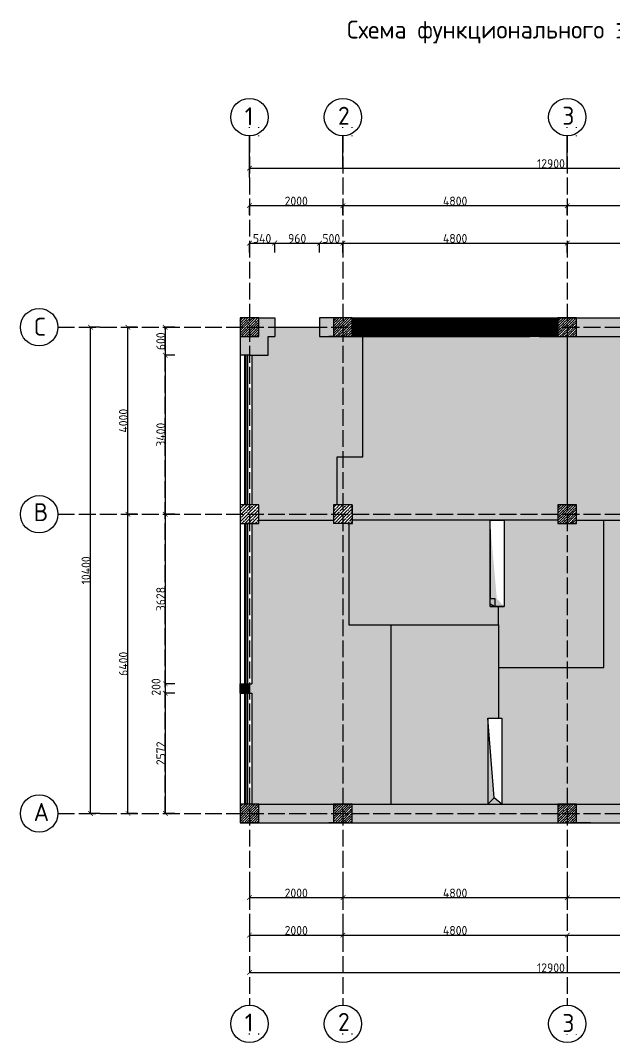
# Model space of a CAD drawing. Header units: millimetres. Extents: x -178199094 to 13669908, y -30538122 to 6091408.
# Drawn here: x 6837757 to 6850468, y 358530 to 380391 of the extents above; entities that cross this region are included whole.
import ezdxf

# ---------------------------------------------------------------- set-up
doc = ezdxf.new("R2010")
doc.units = ezdxf.units.MM
doc.linetypes.add('ACAD_ISO02W100', pattern=[15, 12, -3])
doc.layers.add('Plan 1', color=7, linetype='Continuous')
doc.styles.add('gost', font='GOST Common.ttf')
doc.dimstyles.new('GOST', dxfattribs={"dimtxt": 190, "dimasz": 100, "dimexe": 0.18, "dimexo": 0.06, "dimgap": 3, "dimtad": 1, "dimdec": 0, "dimzin": 0, "dimdsep": 46, "dimtxsty": 'gost', "dimblk": 'ARCHTICK', "dimcen": 0.09, "dimclrt": 256, "dimadec": 0, "dimazin": 0, "dimtfac": 1, "dimtdec": 0, "dimtofl": 0, "dimtmove": 0, "dimatfit": 3, "dimldrblk": 'ARCHTICK', "dimfxl": 200, "dimfxlon": 1, "dimtolj": 1, "dimtzin": 0, "dimarcsym": 0})
pattern_1 = [(45, (6789982.69, 350428.76), (-70.71068, 70.71068), []), (45, (6790053.4, 350428.76), (-70.71068, 70.71068), [125, -25, 0, -25])]

# ---------------------------------------------------------------- blocks, each defined once
blk = doc.blocks.new('_ArchTick')
at = {"color": 0, "linetype": 'ByBlock', "const_width": 0.15}
blk.add_lwpolyline([(-0.5, -0.5), (0.5, 0.5)], dxfattribs=at)
blk = doc.blocks.new('*D369')
at = {"color": 0, "lineweight": -2, "transparency": 16777216}
for p, q in [((6842657, 375430), (6842657, 375630)), ((6842657, 375630), (6843197, 375630)), ((6843197, 375430), (6843197, 375630))]:
    blk.add_line(p, q, dxfattribs=at)
at = {"layer": 'Defpoints', "color": 0, "transparency": 16777216}
for p in [(6843197, 375630), (6842657, 373830), (6843197, 373898)]:
    blk.add_point(p, dxfattribs=at)
at = {"color": 0, "lineweight": -2, "transparency": 16777216, "xscale": 100, "yscale": 100, "zscale": 100, "rotation": 180}
blk.add_blockref('_ArchTick', (6842657, 375630), dxfattribs=at)
at = {"color": 0, "lineweight": -2, "transparency": 16777216, "xscale": 100, "yscale": 100, "zscale": 100}
blk.add_blockref('_ArchTick', (6843197, 375630), dxfattribs=at)
at = {"transparency": 16777216, "insert": (6842927, 375728), "char_height": 190, "attachment_point": 5, "style": 'gost'}
blk.add_mtext('\\A1;540', dxfattribs=at)
blk = doc.blocks.new('*D370')
at = {"color": 0, "lineweight": -2, "transparency": 16777216}
for p, q in [((6843197, 375430), (6843197, 375630)), ((6843197, 375630), (6844157, 375630)), ((6844157, 375430), (6844157, 375630))]:
    blk.add_line(p, q, dxfattribs=at)
at = {"layer": 'Defpoints', "color": 0, "transparency": 16777216}
for p in [(6844157, 375630), (6843197, 373898), (6844157, 374030)]:
    blk.add_point(p, dxfattribs=at)
at = {"color": 0, "lineweight": -2, "transparency": 16777216, "xscale": 100, "yscale": 100, "zscale": 100, "rotation": 180}
blk.add_blockref('_ArchTick', (6843197, 375630), dxfattribs=at)
at = {"color": 0, "lineweight": -2, "transparency": 16777216, "xscale": 100, "yscale": 100, "zscale": 100}
blk.add_blockref('_ArchTick', (6844157, 375630), dxfattribs=at)
at = {"transparency": 16777216, "insert": (6843677, 375728), "char_height": 190, "attachment_point": 5, "style": 'gost'}
blk.add_mtext('\\A1;960', dxfattribs=at)
blk = doc.blocks.new('*D371')
at = {"color": 0, "lineweight": -2, "transparency": 16777216}
for p, q in [((6844157, 375430), (6844157, 375630)), ((6844157, 375630), (6844657, 375630)), ((6844657, 375430), (6844657, 375630))]:
    blk.add_line(p, q, dxfattribs=at)
at = {"layer": 'Defpoints', "color": 0, "transparency": 16777216}
for p in [(6844657, 375630), (6844157, 374030), (6844657, 373830)]:
    blk.add_point(p, dxfattribs=at)
at = {"color": 0, "lineweight": -2, "transparency": 16777216, "xscale": 100, "yscale": 100, "zscale": 100, "rotation": 180}
blk.add_blockref('_ArchTick', (6844157, 375630), dxfattribs=at)
at = {"color": 0, "lineweight": -2, "transparency": 16777216, "xscale": 100, "yscale": 100, "zscale": 100}
blk.add_blockref('_ArchTick', (6844657, 375630), dxfattribs=at)
at = {"transparency": 16777216, "insert": (6844407, 375728), "char_height": 190, "attachment_point": 5, "style": 'gost'}
blk.add_mtext('\\A1;500', dxfattribs=at)
blk = doc.blocks.new('*D372')
at = {"color": 0, "lineweight": -2, "transparency": 16777216}
for p, q in [((6844657, 375430), (6844657, 375630)), ((6844657, 375630), (6849456, 375630)), ((6849456, 375430), (6849456, 375630))]:
    blk.add_line(p, q, dxfattribs=at)
at = {"layer": 'Defpoints', "color": 0, "transparency": 16777216}
for p in [(6849456, 375630), (6844657, 373830), (6849456, 373830)]:
    blk.add_point(p, dxfattribs=at)
at = {"color": 0, "lineweight": -2, "transparency": 16777216, "xscale": 100, "yscale": 100, "zscale": 100, "rotation": 180}
blk.add_blockref('_ArchTick', (6844657, 375630), dxfattribs=at)
at = {"color": 0, "lineweight": -2, "transparency": 16777216, "xscale": 100, "yscale": 100, "zscale": 100}
blk.add_blockref('_ArchTick', (6849456, 375630), dxfattribs=at)
at = {"transparency": 16777216, "insert": (6847057, 375728), "char_height": 190, "attachment_point": 5, "style": 'gost'}
blk.add_mtext('\\A1;4800', dxfattribs=at)
blk = doc.blocks.new('*D373')
at = {"color": 0, "lineweight": -2, "transparency": 16777216}
for p, q in [((6849456, 375430), (6849456, 375630)), ((6849456, 375630), (6853456, 375630)), ((6853456, 375430), (6853456, 375630))]:
    blk.add_line(p, q, dxfattribs=at)
at = {"layer": 'Defpoints', "color": 0, "transparency": 16777216}
for p in [(6853456, 375630), (6849456, 373830), (6853456, 373830)]:
    blk.add_point(p, dxfattribs=at)
at = {"color": 0, "lineweight": -2, "transparency": 16777216, "xscale": 100, "yscale": 100, "zscale": 100, "rotation": 180}
blk.add_blockref('_ArchTick', (6849456, 375630), dxfattribs=at)
at = {"color": 0, "lineweight": -2, "transparency": 16777216, "xscale": 100, "yscale": 100, "zscale": 100}
blk.add_blockref('_ArchTick', (6853456, 375630), dxfattribs=at)
at = {"transparency": 16777216, "insert": (6851456, 375728), "char_height": 190, "attachment_point": 5, "style": 'gost'}
blk.add_mtext('\\A1;4000', dxfattribs=at)
blk = doc.blocks.new('*D352')
at = {"color": 0, "lineweight": -2, "transparency": 16777216}
for p, q in [((6842657, 376230), (6842657, 376430)), ((6842657, 376430), (6844657, 376430)), ((6844657, 376230), (6844657, 376430))]:
    blk.add_line(p, q, dxfattribs=at)
at = {"layer": 'Defpoints', "color": 0, "transparency": 16777216}
for p in [(6844657, 376430), (6842657, 373830), (6844657, 373830)]:
    blk.add_point(p, dxfattribs=at)
at = {"color": 0, "lineweight": -2, "transparency": 16777216, "xscale": 100, "yscale": 100, "zscale": 100, "rotation": 180}
blk.add_blockref('_ArchTick', (6842657, 376430), dxfattribs=at)
at = {"color": 0, "lineweight": -2, "transparency": 16777216, "xscale": 100, "yscale": 100, "zscale": 100}
blk.add_blockref('_ArchTick', (6844657, 376430), dxfattribs=at)
at = {"transparency": 16777216, "insert": (6843657, 376528), "char_height": 190, "attachment_point": 5, "style": 'gost'}
blk.add_mtext('\\A1;2000', dxfattribs=at)
blk = doc.blocks.new('*D353')
at = {"color": 0, "lineweight": -2, "transparency": 16777216}
for p, q in [((6844657, 376230), (6844657, 376430)), ((6844657, 376430), (6849456, 376430)), ((6849456, 376230), (6849456, 376430))]:
    blk.add_line(p, q, dxfattribs=at)
at = {"layer": 'Defpoints', "color": 0, "transparency": 16777216}
for p in [(6849456, 376430), (6844657, 373830), (6849456, 373830)]:
    blk.add_point(p, dxfattribs=at)
at = {"color": 0, "lineweight": -2, "transparency": 16777216, "xscale": 100, "yscale": 100, "zscale": 100, "rotation": 180}
blk.add_blockref('_ArchTick', (6844657, 376430), dxfattribs=at)
at = {"color": 0, "lineweight": -2, "transparency": 16777216, "xscale": 100, "yscale": 100, "zscale": 100}
blk.add_blockref('_ArchTick', (6849456, 376430), dxfattribs=at)
at = {"transparency": 16777216, "insert": (6847057, 376528), "char_height": 190, "attachment_point": 5, "style": 'gost'}
blk.add_mtext('\\A1;4800', dxfattribs=at)
blk = doc.blocks.new('*D354')
at = {"color": 0, "lineweight": -2, "transparency": 16777216}
for p, q in [((6849456, 376230), (6849456, 376430)), ((6849456, 376430), (6853456, 376430)), ((6853456, 376230), (6853456, 376430))]:
    blk.add_line(p, q, dxfattribs=at)
at = {"layer": 'Defpoints', "color": 0, "transparency": 16777216}
for p in [(6853456, 376430), (6849456, 373830), (6853456, 373830)]:
    blk.add_point(p, dxfattribs=at)
at = {"color": 0, "lineweight": -2, "transparency": 16777216, "xscale": 100, "yscale": 100, "zscale": 100, "rotation": 180}
blk.add_blockref('_ArchTick', (6849456, 376430), dxfattribs=at)
at = {"color": 0, "lineweight": -2, "transparency": 16777216, "xscale": 100, "yscale": 100, "zscale": 100}
blk.add_blockref('_ArchTick', (6853456, 376430), dxfattribs=at)
at = {"transparency": 16777216, "insert": (6851456, 376528), "char_height": 190, "attachment_point": 5, "style": 'gost'}
blk.add_mtext('\\A1;4000', dxfattribs=at)
blk = doc.blocks.new('*D356')
at = {"color": 0, "lineweight": -2, "transparency": 16777216}
for p, q in [((6842657, 377030), (6842657, 377230)), ((6842657, 377230), (6855556, 377230)), ((6855556, 377030), (6855556, 377230))]:
    blk.add_line(p, q, dxfattribs=at)
at = {"layer": 'Defpoints', "color": 0, "transparency": 16777216}
for p in [(6855556, 377230), (6842657, 373830), (6855556, 373830)]:
    blk.add_point(p, dxfattribs=at)
at = {"color": 0, "lineweight": -2, "transparency": 16777216, "xscale": 100, "yscale": 100, "zscale": 100, "rotation": 180}
blk.add_blockref('_ArchTick', (6842657, 377230), dxfattribs=at)
at = {"color": 0, "lineweight": -2, "transparency": 16777216, "xscale": 100, "yscale": 100, "zscale": 100}
blk.add_blockref('_ArchTick', (6855556, 377230), dxfattribs=at)
at = {"transparency": 16777216, "insert": (6849107, 377328), "char_height": 190, "attachment_point": 5, "style": 'gost'}
blk.add_mtext('\\A1;12900', dxfattribs=at)
blk = doc.blocks.new('*D357')
at = {"color": 0, "lineweight": -2, "transparency": 16777216}
for p, q in [((6841057, 366002), (6840856, 366002)), ((6840857, 363430), (6840857, 366002)), ((6841057, 363430), (6840856, 363430))]:
    blk.add_line(p, q, dxfattribs=at)
at = {"layer": 'Defpoints', "color": 0, "transparency": 16777216}
for p in [(6840857, 366002), (6842707, 366002), (6842657, 363430)]:
    blk.add_point(p, dxfattribs=at)
at = {"color": 0, "lineweight": -2, "transparency": 16777216, "xscale": 100, "yscale": 100, "zscale": 100}
for p, rotation in [((6840857, 366002), 90), ((6840857, 363430), 270)]:
    blk.add_blockref('_ArchTick', p, dxfattribs=dict(at, rotation=rotation))
at = {"transparency": 16777216, "insert": (6840759, 364716), "char_height": 190, "attachment_point": 5, "rotation": 90, "style": 'gost'}
blk.add_mtext('\\A1;2572', dxfattribs=at)
blk = doc.blocks.new('*D342')
at = {"color": 0, "lineweight": -2, "transparency": 16777216}
for p, q in [((6841057, 366202), (6840856, 366202)), ((6840857, 366002), (6840857, 366202)), ((6841057, 366002), (6840856, 366002))]:
    blk.add_line(p, q, dxfattribs=at)
at = {"layer": 'Defpoints', "color": 0, "transparency": 16777216}
for p in [(6840857, 366202), (6842707, 366202), (6842707, 366002)]:
    blk.add_point(p, dxfattribs=at)
at = {"color": 0, "lineweight": -2, "transparency": 16777216, "xscale": 100, "yscale": 100, "zscale": 100}
for p, rotation in [((6840857, 366202), 90), ((6840857, 366002), 270)]:
    blk.add_blockref('_ArchTick', p, dxfattribs=dict(at, rotation=rotation))
at = {"transparency": 16777216, "insert": (6840659, 366135), "char_height": 190, "attachment_point": 5, "rotation": 90, "style": 'gost'}
blk.add_mtext('\\A1;200', dxfattribs=at)
blk = doc.blocks.new('*D343')
at = {"color": 0, "lineweight": -2, "transparency": 16777216}
for p, q in [((6841057, 373830), (6840856, 373830)), ((6840857, 373230), (6840857, 373830)), ((6841057, 373230), (6840856, 373230))]:
    blk.add_line(p, q, dxfattribs=at)
at = {"layer": 'Defpoints', "color": 0, "transparency": 16777216}
for p in [(6840857, 373830), (6842657, 373830), (6842457, 373230)]:
    blk.add_point(p, dxfattribs=at)
at = {"color": 0, "lineweight": -2, "transparency": 16777216, "xscale": 100, "yscale": 100, "zscale": 100}
for p, rotation in [((6840857, 373830), 90), ((6840857, 373230), 270)]:
    blk.add_blockref('_ArchTick', p, dxfattribs=dict(at, rotation=rotation))
at = {"transparency": 16777216, "insert": (6840759, 373530), "char_height": 190, "attachment_point": 5, "rotation": 90, "style": 'gost'}
blk.add_mtext('\\A1;600', dxfattribs=at)
blk = doc.blocks.new('*D344')
at = {"color": 0, "lineweight": -2, "transparency": 16777216}
for p, q in [((6839457, 373830), (6839256, 373830)), ((6839257, 363430), (6839257, 373830)), ((6839457, 363430), (6839256, 363430))]:
    blk.add_line(p, q, dxfattribs=at)
at = {"layer": 'Defpoints', "color": 0, "transparency": 16777216}
for p in [(6839257, 373830), (6842657, 373830), (6842657, 363430)]:
    blk.add_point(p, dxfattribs=at)
at = {"color": 0, "lineweight": -2, "transparency": 16777216, "xscale": 100, "yscale": 100, "zscale": 100}
for p, rotation in [((6839257, 373830), 90), ((6839257, 363430), 270)]:
    blk.add_blockref('_ArchTick', p, dxfattribs=dict(at, rotation=rotation))
at = {"transparency": 16777216, "insert": (6839159, 368630), "char_height": 190, "attachment_point": 5, "rotation": 90, "style": 'gost'}
blk.add_mtext('\\A1;10400', dxfattribs=at)
blk = doc.blocks.new('*D345')
at = {"color": 0, "lineweight": -2, "transparency": 16777216}
for p, q in [((6840257, 369830), (6840056, 369830)), ((6840057, 363430), (6840057, 369830)), ((6840257, 363430), (6840056, 363430))]:
    blk.add_line(p, q, dxfattribs=at)
at = {"layer": 'Defpoints', "color": 0, "transparency": 16777216}
for p in [(6840057, 369830), (6842657, 369830), (6842657, 363430)]:
    blk.add_point(p, dxfattribs=at)
at = {"color": 0, "lineweight": -2, "transparency": 16777216, "xscale": 100, "yscale": 100, "zscale": 100}
for p, rotation in [((6840057, 369830), 90), ((6840057, 363430), 270)]:
    blk.add_blockref('_ArchTick', p, dxfattribs=dict(at, rotation=rotation))
at = {"transparency": 16777216, "insert": (6839959, 366630), "char_height": 190, "attachment_point": 5, "rotation": 90, "style": 'gost'}
blk.add_mtext('\\A1;6400', dxfattribs=at)
blk = doc.blocks.new('*D346')
at = {"color": 0, "lineweight": -2, "transparency": 16777216}
for p, q in [((6840257, 373830), (6840056, 373830)), ((6840057, 369830), (6840057, 373830)), ((6840257, 369830), (6840056, 369830))]:
    blk.add_line(p, q, dxfattribs=at)
at = {"layer": 'Defpoints', "color": 0, "transparency": 16777216}
for p in [(6840057, 373830), (6842657, 373830), (6842657, 369830)]:
    blk.add_point(p, dxfattribs=at)
at = {"color": 0, "lineweight": -2, "transparency": 16777216, "xscale": 100, "yscale": 100, "zscale": 100}
for p, rotation in [((6840057, 373830), 90), ((6840057, 369830), 270)]:
    blk.add_blockref('_ArchTick', p, dxfattribs=dict(at, rotation=rotation))
at = {"transparency": 16777216, "insert": (6839959, 371830), "char_height": 190, "attachment_point": 5, "rotation": 90, "style": 'gost'}
blk.add_mtext('\\A1;4000', dxfattribs=at)
blk = doc.blocks.new('*D358')
at = {"color": 0, "lineweight": -2, "transparency": 16777216}
for p, q in [((6842657, 361830), (6842657, 361630)), ((6844657, 361830), (6844657, 361630)), ((6842657, 361630), (6844657, 361630))]:
    blk.add_line(p, q, dxfattribs=at)
at = {"layer": 'Defpoints', "color": 0, "transparency": 16777216}
for p in [(6842657, 363430), (6844657, 363430), (6844657, 361630)]:
    blk.add_point(p, dxfattribs=at)
at = {"color": 0, "lineweight": -2, "transparency": 16777216, "xscale": 100, "yscale": 100, "zscale": 100, "rotation": 180}
blk.add_blockref('_ArchTick', (6842657, 361630), dxfattribs=at)
at = {"color": 0, "lineweight": -2, "transparency": 16777216, "xscale": 100, "yscale": 100, "zscale": 100}
blk.add_blockref('_ArchTick', (6844657, 361630), dxfattribs=at)
at = {"transparency": 16777216, "insert": (6843657, 361728), "char_height": 190, "attachment_point": 5, "style": 'gost'}
blk.add_mtext('\\A1;2000', dxfattribs=at)
blk = doc.blocks.new('*D359')
at = {"color": 0, "lineweight": -2, "transparency": 16777216}
for p, q in [((6844657, 361830), (6844657, 361630)), ((6849456, 361830), (6849456, 361630)), ((6844657, 361630), (6849456, 361630))]:
    blk.add_line(p, q, dxfattribs=at)
at = {"layer": 'Defpoints', "color": 0, "transparency": 16777216}
for p in [(6844657, 363430), (6849456, 363430), (6849456, 361630)]:
    blk.add_point(p, dxfattribs=at)
at = {"color": 0, "lineweight": -2, "transparency": 16777216, "xscale": 100, "yscale": 100, "zscale": 100, "rotation": 180}
blk.add_blockref('_ArchTick', (6844657, 361630), dxfattribs=at)
at = {"color": 0, "lineweight": -2, "transparency": 16777216, "xscale": 100, "yscale": 100, "zscale": 100}
blk.add_blockref('_ArchTick', (6849456, 361630), dxfattribs=at)
at = {"transparency": 16777216, "insert": (6847057, 361728), "char_height": 190, "attachment_point": 5, "style": 'gost'}
blk.add_mtext('\\A1;4800', dxfattribs=at)
blk = doc.blocks.new('*D360')
at = {"color": 0, "lineweight": -2, "transparency": 16777216}
for p, q in [((6849456, 361830), (6849456, 361630)), ((6853456, 361830), (6853456, 361630)), ((6849456, 361630), (6853456, 361630))]:
    blk.add_line(p, q, dxfattribs=at)
at = {"layer": 'Defpoints', "color": 0, "transparency": 16777216}
for p in [(6849456, 363430), (6853456, 363430), (6853456, 361630)]:
    blk.add_point(p, dxfattribs=at)
at = {"color": 0, "lineweight": -2, "transparency": 16777216, "xscale": 100, "yscale": 100, "zscale": 100, "rotation": 180}
blk.add_blockref('_ArchTick', (6849456, 361630), dxfattribs=at)
at = {"color": 0, "lineweight": -2, "transparency": 16777216, "xscale": 100, "yscale": 100, "zscale": 100}
blk.add_blockref('_ArchTick', (6853456, 361630), dxfattribs=at)
at = {"transparency": 16777216, "insert": (6851456, 361728), "char_height": 190, "attachment_point": 5, "style": 'gost'}
blk.add_mtext('\\A1;4000', dxfattribs=at)
blk = doc.blocks.new('*D347')
at = {"color": 0, "lineweight": -2, "transparency": 16777216}
for p, q in [((6842657, 361030), (6842657, 360830)), ((6844657, 361030), (6844657, 360830)), ((6842657, 360830), (6844657, 360830))]:
    blk.add_line(p, q, dxfattribs=at)
at = {"layer": 'Defpoints', "color": 0, "transparency": 16777216}
for p in [(6842657, 363430), (6844657, 363430), (6844657, 360830)]:
    blk.add_point(p, dxfattribs=at)
at = {"color": 0, "lineweight": -2, "transparency": 16777216, "xscale": 100, "yscale": 100, "zscale": 100, "rotation": 180}
blk.add_blockref('_ArchTick', (6842657, 360830), dxfattribs=at)
at = {"color": 0, "lineweight": -2, "transparency": 16777216, "xscale": 100, "yscale": 100, "zscale": 100}
blk.add_blockref('_ArchTick', (6844657, 360830), dxfattribs=at)
at = {"transparency": 16777216, "insert": (6843657, 360928), "char_height": 190, "attachment_point": 5, "style": 'gost'}
blk.add_mtext('\\A1;2000', dxfattribs=at)
blk = doc.blocks.new('*D348')
at = {"color": 0, "lineweight": -2, "transparency": 16777216}
for p, q in [((6844657, 361030), (6844657, 360830)), ((6844657, 360830), (6849456, 360830)), ((6849456, 360830), (6849456, 360830))]:
    blk.add_line(p, q, dxfattribs=at)
at = {"layer": 'Defpoints', "color": 0, "transparency": 16777216}
for p in [(6844657, 363430), (6849456, 360830), (6849456, 360830)]:
    blk.add_point(p, dxfattribs=at)
at = {"color": 0, "lineweight": -2, "transparency": 16777216, "xscale": 100, "yscale": 100, "zscale": 100, "rotation": 180}
blk.add_blockref('_ArchTick', (6844657, 360830), dxfattribs=at)
at = {"color": 0, "lineweight": -2, "transparency": 16777216, "xscale": 100, "yscale": 100, "zscale": 100}
blk.add_blockref('_ArchTick', (6849456, 360830), dxfattribs=at)
at = {"transparency": 16777216, "insert": (6847057, 360928), "char_height": 190, "attachment_point": 5, "style": 'gost'}
blk.add_mtext('\\A1;4800', dxfattribs=at)
blk = doc.blocks.new('*D349')
at = {"color": 0, "lineweight": -2, "transparency": 16777216}
for p, q in [((6849456, 360830), (6849456, 360830)), ((6849456, 360830), (6853456, 360830)), ((6853456, 360830), (6853456, 360830))]:
    blk.add_line(p, q, dxfattribs=at)
at = {"layer": 'Defpoints', "color": 0, "transparency": 16777216}
for p in [(6849456, 360830), (6853456, 360830), (6853456, 360830)]:
    blk.add_point(p, dxfattribs=at)
at = {"color": 0, "lineweight": -2, "transparency": 16777216, "xscale": 100, "yscale": 100, "zscale": 100, "rotation": 180}
blk.add_blockref('_ArchTick', (6849456, 360830), dxfattribs=at)
at = {"color": 0, "lineweight": -2, "transparency": 16777216, "xscale": 100, "yscale": 100, "zscale": 100}
blk.add_blockref('_ArchTick', (6853456, 360830), dxfattribs=at)
at = {"transparency": 16777216, "insert": (6851456, 360928), "char_height": 190, "attachment_point": 5, "style": 'gost'}
blk.add_mtext('\\A1;4000', dxfattribs=at)
blk = doc.blocks.new('*D362')
at = {"color": 0, "lineweight": -2, "transparency": 16777216}
for p, q in [((6842657, 360230), (6842657, 360030)), ((6855556, 360230), (6855556, 360030)), ((6842657, 360030), (6855556, 360030))]:
    blk.add_line(p, q, dxfattribs=at)
at = {"layer": 'Defpoints', "color": 0, "transparency": 16777216}
for p in [(6842657, 363430), (6855556, 363430), (6855556, 360030)]:
    blk.add_point(p, dxfattribs=at)
at = {"color": 0, "lineweight": -2, "transparency": 16777216, "xscale": 100, "yscale": 100, "zscale": 100, "rotation": 180}
blk.add_blockref('_ArchTick', (6842657, 360030), dxfattribs=at)
at = {"color": 0, "lineweight": -2, "transparency": 16777216, "xscale": 100, "yscale": 100, "zscale": 100}
blk.add_blockref('_ArchTick', (6855556, 360030), dxfattribs=at)
at = {"transparency": 16777216, "insert": (6849107, 360128), "char_height": 190, "attachment_point": 5, "style": 'gost'}
blk.add_mtext('\\A1;12900', dxfattribs=at)
blk = doc.blocks.new('*D367')
at = {"color": 0, "lineweight": -2, "transparency": 16777216}
for p, q in [((6841057, 369830), (6840856, 369830)), ((6840857, 366202), (6840857, 369830)), ((6841057, 366202), (6840856, 366202))]:
    blk.add_line(p, q, dxfattribs=at)
at = {"layer": 'Defpoints', "color": 0, "transparency": 16777216}
for p in [(6840857, 369830), (6842457, 369830), (6842457, 366202)]:
    blk.add_point(p, dxfattribs=at)
at = {"color": 0, "lineweight": -2, "transparency": 16777216, "xscale": 100, "yscale": 100, "zscale": 100}
for p, rotation in [((6840857, 369830), 90), ((6840857, 366202), 270)]:
    blk.add_blockref('_ArchTick', p, dxfattribs=dict(at, rotation=rotation))
at = {"transparency": 16777216, "insert": (6840759, 368016), "char_height": 190, "attachment_point": 5, "rotation": 90, "style": 'gost'}
blk.add_mtext('\\A1;3628', dxfattribs=at)
blk = doc.blocks.new('*D368')
at = {"color": 0, "lineweight": -2, "transparency": 16777216}
for p, q in [((6841057, 373230), (6840856, 373230)), ((6840857, 369830), (6840857, 373230)), ((6841057, 369830), (6840856, 369830))]:
    blk.add_line(p, q, dxfattribs=at)
at = {"layer": 'Defpoints', "color": 0, "transparency": 16777216}
for p in [(6840857, 373230), (6842457, 373230), (6842457, 369830)]:
    blk.add_point(p, dxfattribs=at)
at = {"color": 0, "lineweight": -2, "transparency": 16777216, "xscale": 100, "yscale": 100, "zscale": 100}
for p, rotation in [((6840857, 373230), 90), ((6840857, 369830), 270)]:
    blk.add_blockref('_ArchTick', p, dxfattribs=dict(at, rotation=rotation))
at = {"transparency": 16777216, "insert": (6840759, 371530), "char_height": 190, "attachment_point": 5, "rotation": 90, "style": 'gost'}
blk.add_mtext('\\A1;3400', dxfattribs=at)

msp = doc.modelspace()

# ---------------------------------------------------------------- hatches: boundary and pattern name
at = {"true_color": 0x636466, "transparency": 33554687}
h = msp.add_hatch(color=251, dxfattribs=at)
h.dxf.hatch_style = 1
h.paths.add_polyline_path([(6843056.61392, 373629.79132), (6843196.61392, 373629.79132), (6843196.61392, 373829.79132), (6842856.61392, 373829.79132), (6842856.61392, 373629.79132), (6842656.61392, 373629.79132), (6842656.61392, 373229.79132), (6843056.61392, 373229.79132)])
h.paths.add_polyline_path([(6842656.61392, 373629.79132), (6842456.61392, 373629.79132), (6842456.61392, 373229.79132), (6842656.61392, 373229.79132)])
h.paths.add_polyline_path([(6843196.61392, 374029.79132), (6842856.61392, 374029.79132), (6842856.61392, 373829.79132), (6843196.61392, 373829.79132)])
h.paths.add_polyline_path([(6844456.61392, 374029.79132), (6844156.61392, 374029.79132), (6844156.61392, 373829.79132), (6844456.61392, 373829.79132)])
h.paths.add_polyline_path([(6844456.61392, 373829.79132), (6844156.61392, 373829.79132), (6844156.61392, 373629.79132), (6844456.61392, 373629.79132)])
h.paths.add_polyline_path([(6853256.40355, 374029.79132), (6849656.40355, 374029.79132), (6849656.40355, 373829.79132), (6853256.40355, 373829.79132)])
h.paths.add_polyline_path([(6853256.40355, 373829.79132), (6849656.40355, 373829.79132), (6849656.40355, 373629.79132), (6853256.40355, 373629.79132)])
h.paths.add_polyline_path([(6855356.40355, 374029.79132), (6853656.40355, 374029.79132), (6853656.40355, 373829.79132), (6855356.40355, 373829.79132)])
h.paths.add_polyline_path([(6855356.40355, 373829.79132), (6853656.40355, 373829.79132), (6853656.40355, 373629.79132), (6855356.40355, 373629.79132)])
h.paths.add_polyline_path([(6844456.61392, 363429.79132), (6842856.61392, 363429.79132), (6842856.61392, 363229.79132), (6844456.61392, 363229.79132)])
h.paths.add_polyline_path([(6844456.61392, 363629.79132), (6842856.61392, 363629.79132), (6842856.61392, 363429.79132), (6844456.61392, 363429.79132)])
h.paths.add_polyline_path([(6849256.40355, 363629.79132), (6844856.61392, 363629.79132), (6844856.61392, 363429.79132), (6849256.40355, 363429.79132)])
h.paths.add_polyline_path([(6849256.40355, 363429.79132), (6844856.61392, 363429.79132), (6844856.61392, 363229.79132), (6849256.40355, 363229.79132)])
h.paths.add_polyline_path([(6853256.40355, 363629.79132), (6849656.40355, 363629.79132), (6849656.40355, 363429.79132), (6853256.40355, 363429.79132)])
h.paths.add_polyline_path([(6853256.40355, 363429.79132), (6849656.40355, 363429.79132), (6849656.40355, 363229.79132), (6853256.40355, 363229.79132)])
h.paths.add_polyline_path([(6855356.40355, 363629.79132), (6853656.40355, 363629.79132), (6853656.40355, 363429.79132), (6855356.40355, 363429.79132)])
h.paths.add_polyline_path([(6855356.40355, 363429.79132), (6853656.40355, 363429.79132), (6853656.40355, 363229.79132), (6855356.40355, 363229.79132)])
at = {"transparency": 33554687}
h = msp.add_hatch(dxfattribs=at)
h.set_pattern_fill('ANSI35', color=1, scale=300)
h.set_pattern_definition([(45, (6789463.594, 351152.38), (-53.03301, 53.03301), []), (45, (6789516.63, 351152.38), (-53.03301, 53.03301), [93.75, -18.75, 0, -18.75])])
h.paths.add_polyline_path([(6842856.61392, 374029.79132), (6842456.61392, 374029.79132), (6842456.61392, 373629.79132), (6842856.61392, 373629.79132)])
at = {"true_color": 0xfeeab9, "transparency": 33554687}
h = msp.add_hatch(color=254, dxfattribs=at)
h.dxf.hatch_style = 1
h.paths.add_polyline_path([(6844656.61392, 373629.79132), (6844456.61392, 373629.79132), (6844356.61392, 373629.79132), (6844156.61392, 373629.79132), (6844156.61392, 373829.79132), (6844086.53383, 373829.79132), (6843196.61392, 373829.79132), (6843196.61392, 373629.79132), (6843056.61392, 373629.79132), (6843056.61392, 373229.79132), (6842706.61392, 373229.79132), (6842706.61392, 370029.79132), (6842856.61392, 370029.79132), (6842856.61392, 369829.79132), (6844456.61392, 369829.79132), (6844456.61392, 370029.79132), (6844531.74214, 370029.79132), (6844531.74214, 371058.67627), (6844656.61392, 371058.67627)])
h.paths.add_polyline_path([(6844456.61392, 369829.79132), (6842856.61392, 369829.79132), (6842856.61392, 369705.90081), (6844456.61392, 369705.90081)])
h.paths.add_polyline_path([(6845081.96246, 373629.79132), (6844656.61392, 373629.79132), (6844656.61392, 371058.67627), (6845081.96246, 371058.67627)])
at = {"transparency": 33554687}
h = msp.add_hatch(dxfattribs=at)
h.set_pattern_fill('ANSI35', color=1, scale=300)
h.set_pattern_definition([(45, (6786335.43, 350628.76), (-53.03301, 53.03301), []), (45, (6786388.464, 350628.76), (-53.03301, 53.03301), [93.75, -18.75, 0, -18.75])])
h.paths.add_polyline_path([(6844856.61392, 374029.79132), (6844456.61392, 374029.79132), (6844456.61392, 373629.79132), (6844856.61392, 373629.79132)])
at = {"true_color": 0x636466, "transparency": 33554687}
h = msp.add_hatch(dxfattribs=at)
h.set_pattern_fill('ANSI31', color=251, scale=10)
h.set_pattern_definition([(45, (6845153.3322, 373948.1409), (-0.88388348, 0.88388348), [])])
h.paths.add_polyline_path([(6849256.40355, 374029.79132), (6844856.61392, 374029.79132), (6844856.61392, 373829.79132), (6849256.40355, 373829.79132)])
h.paths.add_polyline_path([(6849256.40355, 373829.79132), (6844856.61392, 373829.79132), (6844856.61392, 373629.79132), (6848656.61392, 373629.79132), (6848856.61392, 373629.79132), (6849256.40355, 373629.79132)])
at = {"transparency": 33554687}
h = msp.add_hatch(dxfattribs=at)
h.set_pattern_fill('ANSI35', color=1, scale=300)
h.set_pattern_definition([(45, (6791135.22, 350628.76), (-53.03301, 53.03301), []), (45, (6791188.254, 350628.76), (-53.03301, 53.03301), [93.75, -18.75, 0, -18.75])])
h.paths.add_polyline_path([(6849656.40355, 374029.79132), (6849256.40355, 374029.79132), (6849256.40355, 373629.79132), (6849656.40355, 373629.79132)])
at = {"true_color": 0xfbd0d2, "transparency": 33554687}
h = msp.add_hatch(color=254, dxfattribs=at)
h.dxf.hatch_style = 1
h.paths.add_polyline_path([(6849456.40355, 373629.79132), (6848856.61392, 373629.79132), (6848656.61392, 373629.79132), (6845081.96246, 373629.79132), (6845081.96246, 371058.67627), (6844656.61392, 371058.67627), (6844656.61392, 370029.79132), (6844856.134, 370029.79132), (6844856.134, 369829.79132), (6849256.61413, 369829.79132), (6849256.61413, 370029.79132), (6849456.40355, 370029.79132)])
h.paths.add_polyline_path([(6849256.61413, 369829.79132), (6844856.134, 369829.79132), (6844856.134, 369705.90081), (6847806.61392, 369705.90081), (6848106.61392, 369705.90081), (6849256.61413, 369705.90081)])
h.paths.add_polyline_path([(6844656.61392, 371058.67627), (6844531.74214, 371058.67627), (6844531.74214, 370029.79132), (6844656.61392, 370029.79132)])
at = {"true_color": 0xe7dcea, "transparency": 33554687}
h = msp.add_hatch(color=254, dxfattribs=at)
h.dxf.hatch_style = 1
h.paths.add_polyline_path([(6853255.1334, 369829.79132), (6849656.61413, 369829.79132), (6849656.61413, 369705.90081), (6853255.1334, 369705.90081)])
h.paths.add_polyline_path([(6855356.40355, 369829.79132), (6853655.1334, 369829.79132), (6853655.1334, 369705.90081), (6855356.40355, 369705.90081)])
h.paths.add_polyline_path([(6853255.1334, 369829.79132), (6853255.1334, 370030.12683), (6853455.1334, 370029.79132), (6853456.40355, 370029.79132), (6853456.40355, 370030.12683), (6853655.1334, 370030.12683), (6853653.86283, 369869.99125), (6853653.86283, 369829.79132), (6855356.40355, 369829.79132), (6855356.40355, 370029.79132), (6855506.40355, 370029.79132), (6855506.40355, 373629.79132), (6855356.40355, 373629.79132), (6849456.40355, 373629.79132), (6849456.40355, 370029.79132), (6849656.61413, 370029.79132), (6849656.61413, 369829.79132)])
at = {"lineweight": 30, "transparency": 33554687}
h = msp.add_hatch(dxfattribs=at)
h.set_pattern_fill('ANSI35', color=1, scale=400)
h.set_pattern_definition(pattern_1)
h.paths.add_polyline_path([(6842456.61392, 370029.79132), (6842456.61392, 369629.79132), (6842856.61392, 369629.79132), (6842856.61392, 370029.79132)])
h = msp.add_hatch(dxfattribs=at)
h.set_pattern_fill('ANSI35', color=1, scale=400)
h.set_pattern_definition(pattern_1)
h.paths.add_polyline_path([(6844456.61392, 370029.79132), (6844456.61392, 369629.79132), (6844856.61392, 369629.79132), (6844856.61392, 370029.79132)])
at = {"transparency": 33554687}
h = msp.add_hatch(dxfattribs=at)
h.set_pattern_fill('ANSI35', color=1, scale=300)
h.set_pattern_definition([(45, (6791135.43, 346628.76), (-53.03301, 53.03301), []), (45, (6791188.465, 346628.76), (-53.03301, 53.03301), [93.75, -18.75, 0, -18.75])])
h.paths.add_polyline_path([(6849656.61413, 370029.79132), (6849256.61413, 370029.79132), (6849256.61413, 369629.79132), (6849656.61413, 369629.79132)])
at = {"true_color": 0xf7f4a2, "transparency": 33554687}
h = msp.add_hatch(color=51, dxfattribs=at)
h.dxf.hatch_style = 1
h.paths.add_polyline_path([(6845681.54232, 367466.55822), (6844784.37014, 367466.55822), (6844784.37014, 369629.79132), (6844756.61392, 369629.79132), (6844656.61392, 369629.79132), (6844656.61392, 363629.79132), (6845681.54232, 363629.79132)])
h.paths.add_polyline_path([(6844656.61392, 369629.79132), (6844556.61392, 369629.79132), (6844456.61392, 369629.79132), (6844456.61392, 369705.90081), (6842856.61392, 369705.90081), (6842856.61392, 369629.79132), (6842706.61392, 369629.79132), (6842706.61392, 366202.16313), (6842656.61392, 366202.16313), (6842656.61392, 366002.16313), (6842706.61392, 366002.16313), (6842706.61392, 363629.79132), (6842856.61392, 363629.79132), (6844656.61392, 363629.79132)])
at = {"true_color": 0xffd59e, "transparency": 33554687}
h = msp.add_hatch(color=41, dxfattribs=at)
h.dxf.hatch_style = 1
h.paths.add_polyline_path([(6847806.61392, 369705.90081), (6844856.134, 369705.90081), (6844856.134, 369629.79132), (6844784.37014, 369629.79132), (6844784.37014, 367466.55822), (6847981.18113, 367466.55822), (6847981.18113, 367856.1413), (6847806.61392, 367856.1413)])
at = {"true_color": 0xcddacd, "transparency": 33554687}
h = msp.add_hatch(color=254, dxfattribs=at)
h.dxf.hatch_style = 1
h.paths.add_polyline_path([(6850240.25082, 366551.03091), (6849456.40355, 366551.03091), (6849456.40355, 363629.79132), (6850240.25082, 363629.79132)])
h.paths.add_polyline_path([(6849456.40355, 366551.03091), (6847981.18113, 366551.03091), (6847981.18113, 365469.79132), (6848056.61392, 365469.79132), (6848056.61392, 363629.79132), (6849456.40355, 363629.79132)])
h.paths.add_polyline_path([(6853456.40355, 369630.12683), (6853255.1334, 369630.12683), (6853255.1334, 369705.90081), (6850240.25082, 369705.90081), (6850240.25082, 366551.03091), (6850240.25082, 363629.79132), (6853256.40355, 363629.79132), (6853256.40355, 363630.12683), (6853456.40355, 363630.12683)])
h.paths.add_polyline_path([(6855506.40355, 369630.00101), (6855356.40355, 369630.12683), (6855356.40355, 369705.90081), (6853655.1334, 369705.90081), (6853655.1334, 369630.12683), (6853653.86283, 369630.12683), (6853456.40355, 369630.12683), (6853456.40355, 363630.12683), (6853656.40355, 363630.12683), (6855406.61392, 363629.79132), (6855506.40355, 363629.79132)])
at = {"true_color": 0xcdc7bc, "transparency": 33554687}
h = msp.add_hatch(color=9, dxfattribs=at)
h.dxf.hatch_style = 1
h.paths.add_polyline_path([(6850240.25082, 369705.90081), (6849656.61413, 369705.90081), (6849656.61413, 369629.79132), (6849456.40355, 369629.79132), (6849456.40355, 366551.03091), (6850240.25082, 366551.03091)])
h.paths.add_polyline_path([(6849456.40355, 369629.79132), (6849256.61413, 369629.79132), (6849256.61413, 369705.90081), (6848106.61392, 369705.90081), (6848106.61392, 367856.1413), (6847981.18113, 367856.1413), (6847981.18113, 367466.55822), (6847981.18113, 366551.03091), (6849456.40355, 366551.03091)])
at = {"true_color": 0x000000, "transparency": 33554687}
h = msp.add_hatch(color=18, dxfattribs=at)
h.dxf.hatch_style = 1
h.paths.add_polyline_path([(6847948.45336, 368024.51737), (6847806.61392, 367857.2251), (6848106.61392, 367857.2251)])
h.paths.add_polyline_path([(6847806.61392, 369628.16137), (6847806.61392, 368057.2251), (6847806.61392, 367857.2251), (6847948.45336, 368024.51737)])
at = {"true_color": 0xcad9e3, "transparency": 33554687}
h = msp.add_hatch(color=254, dxfattribs=at)
h.dxf.hatch_style = 1
h.paths.add_polyline_path([(6847981.18113, 367466.55822), (6845681.54232, 367466.55822), (6845681.54232, 363629.79132), (6847756.61392, 363629.79132), (6847756.61392, 365469.79132), (6847981.18113, 365469.79132)])
at = {"transparency": 33554687}
h = msp.add_hatch(color=252, dxfattribs=at)
h.dxf.hatch_style = 1
h.paths.add_polyline_path([(6842456.61392, 366202.16313), (6842456.61392, 366002.16313), (6842656.61392, 366002.16313), (6842656.61392, 366202.16313)])
h = msp.add_hatch(color=7, dxfattribs=at)
h.dxf.hatch_style = 1
h.paths.add_polyline_path([(6847756.61392, 365469.79132), (6847756.61392, 363629.79132), (6847894.5507, 363764.3401)])
h.paths.add_polyline_path([(6847894.5507, 363764.3401), (6847756.61392, 363629.79132), (6848056.61392, 363629.79132)])
h = msp.add_hatch(dxfattribs=at)
h.set_pattern_fill('ANSI35', color=1, scale=300)
h.set_pattern_definition([(45, (6789463.594, 340752.38), (-53.03301, 53.03301), []), (45, (6789516.63, 340752.38), (-53.03301, 53.03301), [93.75, -18.75, 0, -18.75])])
h.paths.add_polyline_path([(6842856.61392, 363629.79132), (6842456.61392, 363629.79132), (6842456.61392, 363229.79132), (6842856.61392, 363229.79132)])
h = msp.add_hatch(dxfattribs=at)
h.set_pattern_fill('ANSI35', color=1, scale=300)
h.set_pattern_definition([(45, (6791463.594, 340752.38), (-53.03301, 53.03301), []), (45, (6791516.63, 340752.38), (-53.03301, 53.03301), [93.75, -18.75, 0, -18.75])])
h.paths.add_polyline_path([(6844856.61392, 363629.79132), (6844456.61392, 363629.79132), (6844456.61392, 363229.79132), (6844856.61392, 363229.79132)])
h = msp.add_hatch(dxfattribs=at)
h.set_pattern_fill('ANSI35', color=1, scale=300)
h.set_pattern_definition([(45, (6791135.22, 340228.76), (-53.03301, 53.03301), []), (45, (6791188.254, 340228.76), (-53.03301, 53.03301), [93.75, -18.75, 0, -18.75])])
h.paths.add_polyline_path([(6849656.40355, 363629.79132), (6849256.40355, 363629.79132), (6849256.40355, 363229.79132), (6849656.40355, 363229.79132)])

# ---------------------------------------------------------------- linework, layer by layer
at = {"color": 18, "true_color": 0x000000}
for p, q in [((6843056.61392, 373629.79132), (6843196.61392, 373629.79132)), ((6848856.61392, 373629.79132), (6855406.61392, 373629.79132)), ((6847756.61392, 365469.79132), (6847756.61392, 363629.79132)), ((6847756.61392, 365469.79132), (6848056.61392, 365469.79132)), ((6842856.61392, 363629.79132), (6855406.61392, 363629.79132))]:
    msp.add_line(p, q, dxfattribs=at)
for p, q in [((6849456.61392, 370029.79132), (6849656.61413, 370029.79132)), ((6847806.61392, 368029.79132), (6847906.61392, 368029.79132)), ((6847906.61392, 368029.79132), (6847906.61392, 367856.1413)), ((6842456.61392, 366002.16313), (6842706.61392, 366002.16313))]:
    msp.add_line(p, q)
at = {"color": 152, "true_color": 0x2776bb}
msp.add_line((6842856.61392, 363629.79132), (6842456.61392, 363629.79132), dxfattribs=at)
at = {"color": 18, "true_color": 0x000000}
for points in [[(6842656.61392, 377229.97132), (6842656.61392, 377929.97132)], [(6844656.61392, 377229.97132), (6844656.61392, 377929.97132)], [(6849456.40355, 377229.97132), (6849456.40355, 377929.97132)], [(6842856.61392, 374029.79132), (6843196.61392, 374029.79132)], [(6843196.61392, 373829.79132), (6844156.61392, 373829.79132)], [(6844856.134, 374029.79132), (6855356.40355, 374029.79132)], [(6842456.61392, 373629.79132), (6842456.61392, 373229.79132)], [(6843056.61392, 373629.79132), (6843196.61392, 373629.79132)], [(6844156.61392, 373629.79132), (6844456.61392, 373629.79132)], [(6844656.61392, 373629.79132), (6844456.61392, 373629.79132)], [(6844456.61392, 373629.79132), (6845006.61392, 373629.79132)], [(6844531.74214, 370029.79132), (6844531.74214, 371058.67627), (6845081.96246, 371058.67627), (6845081.96246, 373629.79132)], [(6844656.61392, 373629.79132), (6848656.61392, 373629.79132)], [(6848856.61392, 373629.79132), (6848656.61392, 373629.79132)], [(6848856.61392, 373629.79132), (6853456.61392, 373629.79132)], [(6848856.61392, 373629.79132), (6853456.61392, 373629.79132)], [(6849456.40355, 373629.79132), (6849456.40355, 370029.79132)], [(6842456.61392, 373229.79132), (6842456.61392, 370029.79132)], [(6842656.61392, 373229.79132), (6842456.61392, 373229.79132)], [(6842706.61392, 373229.79132), (6842706.61392, 370029.79132)], [(6842856.61392, 369629.79132), (6842856.61392, 370029.79132)], [(6844456.61392, 370029.79132), (6844456.61392, 369629.79132)], [(6844856.134, 370029.79132), (6844656.61392, 370029.79132)], [(6844856.134, 370029.79132), (6844706.61392, 370029.79132)], [(6844856.134, 369829.79132), (6844856.134, 370029.79132)], [(6844856.134, 370029.79132), (6844856.134, 369629.79132)], [(6842856.61392, 369705.90081), (6844456.61392, 369705.90081)], [(6844256.61392, 369779.79132), (6844256.61392, 369779.79132)], [(6847806.61392, 369705.90081), (6844856.134, 369705.90081)], [(6849256.61413, 369705.90081), (6847806.61392, 369705.90081)], [(6849656.61413, 369705.90081), (6853255.1334, 369705.90081)], [(6842456.61392, 369629.79132), (6842456.61392, 366202.16313)], [(6842756.61392, 369629.79132), (6842556.61392, 369629.79132)], [(6842706.61392, 369629.79132), (6842706.61392, 366202.16313)], [(6844556.61392, 369629.79132), (6844456.61392, 369629.79132)], [(6844756.61392, 369629.79132), (6844556.61392, 369629.79132)], [(6844756.61392, 369629.79132), (6844862.88229, 369629.79132)], [(6844784.37014, 369629.79132), (6844784.37014, 367466.55822), (6847981.18113, 367466.55822), (6847981.18113, 367856.1413)], [(6847806.61392, 369503.9635), (6847806.61392, 368029.79132)], [(6847806.61392, 367914.41352), (6847906.61392, 367856.1413)], [(6847806.61392, 367856.1413), (6848106.61392, 367856.1413)], [(6845681.54232, 367466.55822), (6845681.54232, 363629.79132)], [(6847981.18113, 367466.55822), (6847981.18113, 365469.79132)], [(6847981.18113, 366551.03091), (6850240.25082, 366551.03091)], [(6842456.61392, 366002.16313), (6842456.61392, 366202.16313), (6842706.61392, 366202.16313)], [(6842656.61392, 366202.16313), (6842656.61392, 366002.16313)], [(6842456.61392, 366002.16313), (6842456.61392, 363629.79132)], [(6842706.61392, 366002.16313), (6842706.61392, 363629.79132)], [(6847756.61392, 363629.79132), (6847894.5507, 363764.3401), (6847756.61392, 365469.79132)], [(6848056.61392, 363629.79132), (6847894.5507, 363764.3401), (6847756.61392, 365469.79132)], [(6848056.61392, 365469.79132), (6848056.61392, 363629.79132)], [(6842856.61392, 363229.79132), (6855756.40355, 363229.79132)]]:
    msp.add_lwpolyline(points, dxfattribs=at)
for points in [[(6842456.61392, 373629.79132), (6842856.61392, 373629.79132), (6842856.61392, 374029.79132), (6842456.61392, 374029.79132)], [(6844456.61392, 373629.79132), (6844856.61392, 373629.79132), (6844856.61392, 374029.79132), (6844456.61392, 374029.79132)], [(6849256.40355, 373629.79132), (6849656.40355, 373629.79132), (6849656.40355, 374029.79132), (6849256.40355, 374029.79132)], [(6849256.61413, 369629.79132), (6849656.61413, 369629.79132), (6849656.61413, 370029.79132), (6849256.61413, 370029.79132)], [(6842456.61392, 363229.79132), (6842856.61392, 363229.79132), (6842856.61392, 363629.79132), (6842456.61392, 363629.79132)], [(6844456.61392, 363229.79132), (6844856.61392, 363229.79132), (6844856.61392, 363629.79132), (6844456.61392, 363629.79132)], [(6849256.40355, 363229.79132), (6849656.40355, 363229.79132), (6849656.40355, 363629.79132), (6849256.40355, 363629.79132)]]:
    msp.add_lwpolyline(points, close=True)
for points in [[(6843196.61392, 374029.79132), (6843196.61392, 373629.79132)], [(6844456.61392, 374029.79132), (6844156.61392, 374029.79132), (6844156.61392, 373629.79132)], [(6842656.61392, 373229.79132), (6843056.61392, 373229.79132), (6843056.61392, 373629.79132)]]:
    msp.add_lwpolyline(points)
at = {"color": 152, "true_color": 0x2776bb}
for points in [[(6842856.61392, 373629.79132), (6842656.61392, 373629.79132)], [(6844756.61392, 373629.79132), (6844356.61392, 373629.79132)], [(6842551.61392, 373229.79132), (6842551.61392, 370029.79132)], [(6842581.61392, 373229.79132), (6842581.61392, 370029.79132)], [(6842611.61392, 373229.79132), (6842611.61392, 370029.79132)], [(6844656.61392, 370029.79132), (6844456.61392, 370029.79132)], [(6842551.61392, 369629.79132), (6842551.61392, 366202.16313)], [(6842581.61392, 369629.79132), (6842581.61392, 366202.16313)], [(6842611.61392, 369629.79132), (6842611.61392, 366202.16313)], [(6842551.61392, 366002.16313), (6842551.61392, 363629.79132)], [(6842581.61392, 366002.16313), (6842581.61392, 363629.79132)], [(6842611.61392, 366002.16313), (6842611.61392, 363629.79132)], [(6842856.61392, 363229.79132), (6842456.61392, 363229.79132)], [(6844756.61392, 363229.79132), (6844356.61392, 363229.79132)], [(6849956.40355, 363229.79132), (6849556.40355, 363229.79132)]]:
    msp.add_lwpolyline(points, dxfattribs=at)
at = {"color": 18, "true_color": 0x000000}
for points in [[(6842856.61392, 370029.79132), (6842456.61392, 370029.79132), (6842456.61392, 369629.79132), (6842856.61392, 369629.79132)], [(6848106.61392, 367856.1413), (6847806.61392, 367856.1413), (6847806.61392, 369705.90081), (6848106.61392, 369705.90081)], [(6845756.61392, 363629.79132), (6845756.61392, 363629.79132)]]:
    msp.add_lwpolyline(points, close=True, dxfattribs=at)
at = {"color": 7}
for points in [[(6847806.61392, 369629.79132), (6847806.61392, 369705.90081)], [(6850240.25082, 366551.03091), (6850240.25082, 369705.90081)]]:
    msp.add_lwpolyline(points, dxfattribs=at)
at = {"color": 18, "true_color": 0x000000}
for centre in [(6842656.61392, 378323.71441), (6844656.61392, 378323.71441), (6849456.40355, 378323.71441), (6838156.61392, 373829.79132), (6838156.61392, 369829.79132), (6838156.61392, 363429.79132), (6842656.61392, 358929.97132), (6844656.61392, 358929.97132), (6849456.40355, 358929.97132)]:
    msp.add_circle(centre, 400, dxfattribs=at)
at = {"layer": 'Plan 1', "color": 251, "linetype": 'ACAD_ISO02W100', "ltscale": 30, "true_color": 0x636466}
for p, q in [((6842656.61392, 378093.55508), (6842656.61392, 378106.06888)), ((6842856.61392, 378093.55508), (6842856.61392, 378106.06888)), ((6844656.61392, 378093.73508), (6844656.61392, 378106.24888)), ((6844856.61392, 378093.73508), (6844856.61392, 378106.24888)), ((6849456.40355, 378093.73508), (6849456.40355, 378106.24888)), ((6849656.40355, 378093.73508), (6849656.40355, 378106.24888)), ((6842656.61392, 377917.45751), (6842656.61392, 377929.97132)), ((6842856.61392, 377917.45751), (6842856.61392, 377929.97132)), ((6844656.61392, 377917.45751), (6844656.61392, 377929.97132)), ((6844856.61392, 377917.45751), (6844856.61392, 377929.97132)), ((6849456.40355, 377917.45751), (6849456.40355, 377929.97132)), ((6849656.40355, 377917.45751), (6849656.40355, 377929.97132)), ((6842656.61392, 377229.79132), (6855606.61392, 377229.79132)), ((6842656.61392, 376429.79132), (6855606.61392, 376429.79132)), ((6842656.61392, 375629.79132), (6855606.61392, 375629.79132)), ((6839256.61392, 363429.79132), (6839256.61392, 373829.79132)), ((6840056.61392, 363429.79132), (6840056.61392, 373829.79132)), ((6840856.61392, 363429.79132), (6840856.61392, 373829.79132)), ((6842656.61392, 361629.79132), (6855606.61392, 361629.79132)), ((6842656.61392, 360829.79132), (6855606.61392, 360829.79132)), ((6842656.61392, 360029.79132), (6855606.61392, 360029.79132)), ((6842656.61392, 358712.23433), (6842656.61392, 358724.74814)), ((6842656.61392, 358699.81198), (6842656.61392, 358712.32578)), ((6842856.61392, 358712.23433), (6842856.61392, 358724.74814)), ((6842856.61392, 358699.81198), (6842856.61392, 358712.32578)), ((6844656.61392, 358712.41433), (6844656.61392, 358724.92814)), ((6844656.61392, 358699.99198), (6844656.61392, 358712.50578)), ((6844856.61392, 358712.41433), (6844856.61392, 358724.92814)), ((6844856.61392, 358699.99198), (6844856.61392, 358712.50578)), ((6849456.40355, 358699.99198), (6849456.40355, 358712.50578)), ((6849656.40355, 358699.99198), (6849656.40355, 358712.50578))]:
    msp.add_line(p, q, dxfattribs=at)
for points in [[(6842656.61392, 377929.97132), (6842656.61392, 359329.97132)], [(6844656.61392, 377929.97132), (6844656.61392, 359329.97132)], [(6849456.40355, 377929.97132), (6849456.40355, 359329.97132)], [(6838556.61392, 373829.79132), (6859706.61392, 373829.79132)], [(6838556.61392, 369829.79132), (6859706.61392, 369829.79132)], [(6838556.61392, 363429.79132), (6859706.61392, 363429.79132)]]:
    msp.add_lwpolyline(points, dxfattribs=at)

# ---------------------------------------------------------------- texts
at = {"layer": 'Plan 1', "attachment_point": 1, "style": 'gost'}
for s, width, insert, char_height in [('Схема функционального зонирования помещений', 12549.7203437, (6844744.46306, 380388.62596), 384.8748082), ('1', 384.8748082, (6842557.121, 378532.96073), 384.87481), ('2', 384.8748082, (6844550.6418, 378544.8042), 384.87481), ('3', 384.8748082, (6849350.43143, 378544.8042), 384.87481), ('C', 384.8748082, (6838040.01814, 374032.67895), 384.87481), ('B', 384.8748082, (6838040.01814, 370066.507), 384.87481), ('A', 384.8748082, (6838040.01814, 363653.164), 384.87481), ('1', 384.8748082, (6842557.121, 359151.63998), 384.87481), ('2', 384.8748082, (6844550.6418, 359163.48346), 384.87481), ('3', 384.8748082, (6849350.43143, 359139.92881), 384.87481)]:
    msp.add_mtext_dynamic_manual_height_columns(s, width=width, gutter_width=0.54982, heights=[0], dxfattribs=dict(at, insert=insert, char_height=char_height))

# ---------------------------------------------------------------- dimensions: what is measured, and where the dimension line sits
at = {"color": 18, "true_color": 0x000000}
for base, p1, p2, picture, middle in [((6855556.40355, 377229.79132), (6842656.61392, 373829.79132), (6855556.40355, 373829.79132), '*D356', (6849106.50873, 377327.79132)), ((6844656.61392, 376429.79132), (6842656.61392, 373829.79132), (6844656.61392, 373829.79132), '*D352', (6843656.61392, 376527.79132)), ((6843196.61395, 375629.79132), (6842656.61392, 373829.79132), (6843196.61395, 373898.24669), '*D369', (6842926.61393, 375727.79132)), ((6844656.61392, 361629.79132), (6842656.61392, 363429.79132), (6844656.61392, 363429.79132), '*D358', (6843656.61392, 361727.79132)), ((6844656.61392, 360829.79132), (6842656.61392, 363429.79132), (6844656.61392, 363429.79132), '*D347', (6843656.61392, 360927.79132)), ((6855556.40355, 360029.79132), (6842656.61392, 363429.79132), (6855556.40355, 363429.79132), '*D362', (6849106.50873, 360127.79132))]:
    dim = msp.add_linear_dim(base=base, p1=p1, p2=p2, dimstyle='GOST', dxfattribs=at)
    dim.commit()
    dim.dimension.update_dxf_attribs({"geometry": picture, "text_midpoint": middle})
for base, p1, p2, picture, middle in [((6849456.40355, 376429.79132), (6844656.61392, 373829.79132), (6849456.40355, 373829.79132), '*D353', (6847056.50873, 376527.79132)), ((6853456.40355, 376429.79132), (6849456.40355, 373829.79132), (6853456.40355, 373829.79132), '*D354', (6851456.40355, 376527.79132)), ((6844156.61392, 375629.79132), (6843196.61395, 373898.24669), (6844156.61392, 374029.79132), '*D370', (6843676.61393, 375727.79132)), ((6844656.61392, 375629.79132), (6844156.61392, 374029.79132), (6844656.61392, 373829.79132), '*D371', (6844406.61392, 375727.79132)), ((6849456.40355, 375629.79132), (6844656.61392, 373829.79132), (6849456.40355, 373829.79132), '*D372', (6847056.50873, 375727.79132)), ((6853456.40355, 375629.79132), (6849456.40355, 373829.79132), (6853456.40355, 373829.79132), '*D373', (6851456.40355, 375727.79132)), ((6849456.40355, 361629.79132), (6844656.61392, 363429.79132), (6849456.40355, 363429.79132), '*D359', (6847056.50873, 361727.79132)), ((6849456.40355, 360829.79132), (6844656.61392, 363429.79132), (6849456.40355, 360829.79132), '*D348', (6847056.50873, 360927.79132)), ((6853456.40355, 361629.79132), (6849456.40355, 363429.79132), (6853456.40355, 363430.12683), '*D360', (6851456.40355, 361727.79132)), ((6853456.40355, 360829.79132), (6849456.40355, 360829.79132), (6853456.40355, 360829.79132), '*D349', (6851456.40355, 360927.79132))]:
    dim = msp.add_linear_dim(base=base, p1=p1, p2=p2, dimstyle='GOST', override={"dimtmove": 1}, dxfattribs=at)
    dim.commit()
    dim.dimension.update_dxf_attribs({"geometry": picture, "text_midpoint": middle})
for base, p1, p2, picture, middle in [((6839256.61392, 373829.79132), (6842656.61392, 363429.79132), (6842656.61392, 373829.79132), '*D344', (6839158.61392, 368629.79132)), ((6840056.61392, 369829.79132), (6842656.61392, 363429.79132), (6842656.61392, 369829.79132), '*D345', (6839958.61392, 366629.79132)), ((6840856.61392, 369829.79132), (6842456.61392, 366202.16313), (6842456.61392, 369829.79132), '*D367', (6840758.61392, 368015.97722)), ((6840856.61392, 366002.16313), (6842656.61392, 363429.79132), (6842706.61392, 366002.16313), '*D357', (6840758.61392, 364715.97722))]:
    dim = msp.add_linear_dim(base=base, p1=p1, p2=p2, angle=90, dimstyle='GOST', dxfattribs=at)
    dim.commit()
    dim.dimension.update_dxf_attribs({"geometry": picture, "text_midpoint": middle})
for base, p1, p2, picture, middle in [((6840056.61392, 373829.79132), (6842656.61392, 369829.79132), (6842656.61392, 373829.79132), '*D346', (6839958.61392, 371829.79132)), ((6840856.61392, 373829.79132), (6842456.61392, 373229.79132), (6842656.61392, 373829.79132), '*D343', (6840758.61392, 373529.79132)), ((6840856.61392, 373229.79132), (6842456.61392, 369829.79132), (6842456.61392, 373229.79132), '*D368', (6840758.61392, 371529.79132)), ((6840856.61392, 366202.16313), (6842706.61392, 366002.16313), (6842706.61392, 366202.16313), '*D342', (6840658.61392, 366135.16313))]:
    dim = msp.add_linear_dim(base=base, p1=p1, p2=p2, angle=90, dimstyle='GOST', override={"dimtmove": 1}, dxfattribs=at)
    dim.commit()
    dim.dimension.update_dxf_attribs({"geometry": picture, "text_midpoint": middle})

doc.saveas('drawing.dxf')
